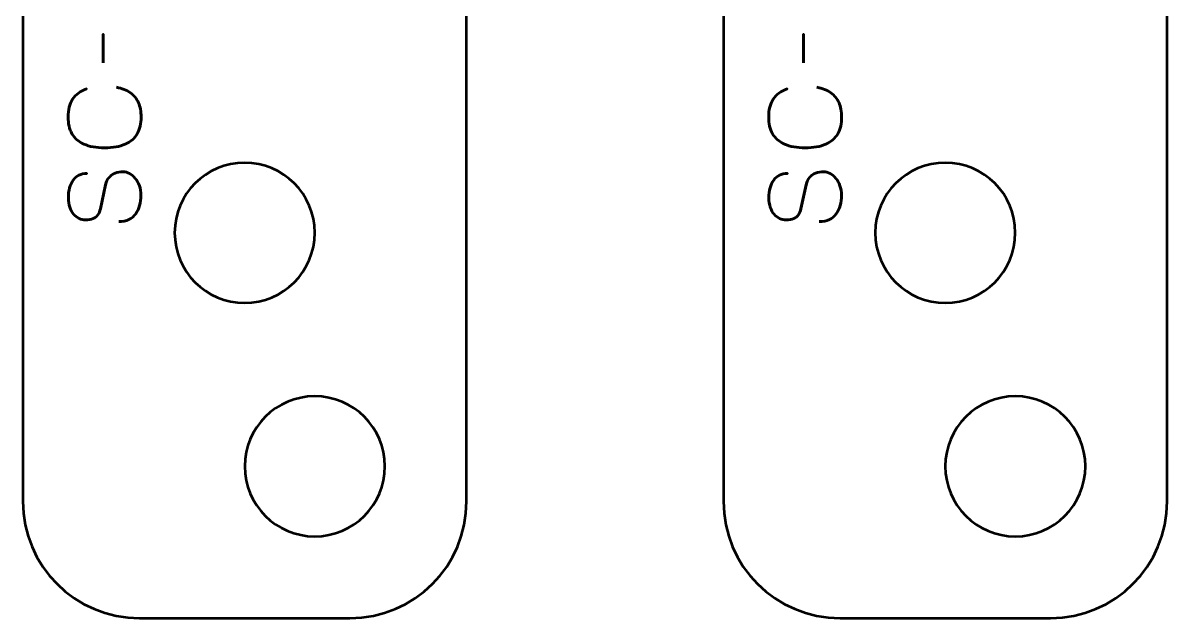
# Model space of a CAD drawing. Header units: centimetres. Extents: x -17.75 to -8.85, y -17.5 to -12.2.
# Drawn here: x -17.75 to -12.85, y -17.5 to -14.951 of the extents above; entities that cross this region are included whole.
import ezdxf

# ---------------------------------------------------------------- set-up
doc = ezdxf.new("R2010")
doc.units = ezdxf.units.CM
doc.header["$MEASUREMENT"] = 0
doc.layers.add('Layer 1', color=7, linetype='Continuous')

msp = doc.modelspace()

# ---------------------------------------------------------------- linework, layer by layer
at = {"layer": 'Layer 1', "lineweight": 53}
for points, knots in [([(-17.74999, -16.99993), (-17.74999, -16.99993), (-17.74999, -12.70007), (-17.74999, -12.70007), (-17.74999, -12.70007), (-17.74999, -12.42294), (-17.52689, -12.19998), (-17.2499, -12.19998), (-17.2499, -12.19998), (-17.2499, -12.19998), (-16.34997, -12.19998), (-16.34997, -12.19998), (-16.34997, -12.19998), (-16.07296, -12.19998), (-15.85001, -12.42294), (-15.85001, -12.70007), (-15.85001, -12.70007), (-15.85001, -12.70007), (-15.85001, -16.99993), (-15.85001, -16.99993), (-15.85001, -16.99993), (-15.85001, -17.27693), (-16.07296, -17.50002), (-16.34997, -17.50002), (-16.34997, -17.50002), (-16.34997, -17.50002), (-17.2499, -17.50002), (-17.2499, -17.50002), (-17.2499, -17.50002), (-17.52689, -17.50002), (-17.74999, -17.27693), (-17.74999, -16.99993)], [0, 0, 0, 0, 0.125, 0.125, 0.125, 0.125, 0.25, 0.25, 0.25, 0.25, 0.375, 0.375, 0.375, 0.375, 0.5, 0.5, 0.5, 0.5, 0.625, 0.625, 0.625, 0.625, 0.75, 0.75, 0.75, 0.75, 0.875, 0.875, 0.875, 0.875, 1, 1, 1, 1]), ([(-14.74999, -16.99993), (-14.74999, -16.99993), (-14.74999, -12.70007), (-14.74999, -12.70007), (-14.74999, -12.70007), (-14.74999, -12.42294), (-14.52689, -12.19998), (-14.2499, -12.19998), (-14.2499, -12.19998), (-14.2499, -12.19998), (-13.34997, -12.19998), (-13.34997, -12.19998), (-13.34997, -12.19998), (-13.07296, -12.19998), (-12.85001, -12.42294), (-12.85001, -12.70007), (-12.85001, -12.70007), (-12.85001, -12.70007), (-12.85001, -16.99993), (-12.85001, -16.99993), (-12.85001, -16.99993), (-12.85001, -17.27693), (-13.07296, -17.50002), (-13.34997, -17.50002), (-13.34997, -17.50002), (-13.34997, -17.50002), (-14.2499, -17.50002), (-14.2499, -17.50002), (-14.2499, -17.50002), (-14.52689, -17.50002), (-14.74999, -17.27693), (-14.74999, -16.99993)], [0, 0, 0, 0, 0.125, 0.125, 0.125, 0.125, 0.25, 0.25, 0.25, 0.25, 0.375, 0.375, 0.375, 0.375, 0.5, 0.5, 0.5, 0.5, 0.625, 0.625, 0.625, 0.625, 0.75, 0.75, 0.75, 0.75, 0.875, 0.875, 0.875, 0.875, 1, 1, 1, 1]), ([(-16.80001, -15.54999), (-16.63438, -15.54999), (-16.5, -15.68422), (-16.5, -15.85), (-16.5, -15.85), (-16.5, -16.01566), (-16.63438, -16.15), (-16.80001, -16.15), (-16.80001, -16.15), (-16.96578, -16.15), (-17.10001, -16.01566), (-17.10001, -15.85), (-17.10001, -15.85), (-17.10001, -15.68422), (-16.96578, -15.54999), (-16.80001, -15.54999)], [0, 0, 0, 0, 0.25, 0.25, 0.25, 0.25, 0.5, 0.5, 0.5, 0.5, 0.75, 0.75, 0.75, 0.75, 1, 1, 1, 1]), ([(-13.80001, -15.54999), (-13.63438, -15.54999), (-13.5, -15.68422), (-13.5, -15.85), (-13.5, -15.85), (-13.5, -16.01566), (-13.63438, -16.15), (-13.80001, -16.15), (-13.80001, -16.15), (-13.96578, -16.15), (-14.10001, -16.01566), (-14.10001, -15.85), (-14.10001, -15.85), (-14.10001, -15.68422), (-13.96578, -15.54999), (-13.80001, -15.54999)], [0, 0, 0, 0, 0.25, 0.25, 0.25, 0.25, 0.5, 0.5, 0.5, 0.5, 0.75, 0.75, 0.75, 0.75, 1, 1, 1, 1]), ([(-16.4999, -16.54999), (-16.33427, -16.54999), (-16.19989, -16.68422), (-16.19989, -16.85), (-16.19989, -16.85), (-16.19989, -17.01566), (-16.33427, -17.15), (-16.4999, -17.15), (-16.4999, -17.15), (-16.66567, -17.15), (-16.7999, -17.01566), (-16.7999, -16.85), (-16.7999, -16.85), (-16.7999, -16.68422), (-16.66567, -16.54999), (-16.4999, -16.54999)], [0, 0, 0, 0, 0.25, 0.25, 0.25, 0.25, 0.5, 0.5, 0.5, 0.5, 0.75, 0.75, 0.75, 0.75, 1, 1, 1, 1]), ([(-13.4999, -16.54999), (-13.33427, -16.54999), (-13.19989, -16.68422), (-13.19989, -16.85), (-13.19989, -16.85), (-13.19989, -17.01566), (-13.33427, -17.15), (-13.4999, -17.15), (-13.4999, -17.15), (-13.66567, -17.15), (-13.7999, -17.01566), (-13.7999, -16.85), (-13.7999, -16.85), (-13.7999, -16.68422), (-13.66567, -16.54999), (-13.4999, -16.54999)], [0, 0, 0, 0, 0.25, 0.25, 0.25, 0.25, 0.5, 0.5, 0.5, 0.5, 0.75, 0.75, 0.75, 0.75, 1, 1, 1, 1])]:
    msp.add_open_spline(points, degree=3, knots=knots, dxfattribs=at)
at = {"layer": 'Layer 1', "color": 30, "lineweight": 53}
for points, knots in [([(-17.40678, -15.12263), (-17.40678, -15.12263), (-17.40678, -14.99944), (-17.40678, -14.99944), (-17.40678, -14.99944), (-17.40678, -14.99944), (-17.40678, -15.12263), (-17.40678, -15.12263)], [0, 0, 0, 0, 0.5, 0.5, 0.5, 0.5, 1, 1, 1, 1]), ([(-14.40678, -15.12263), (-14.40678, -15.12263), (-14.40678, -14.99944), (-14.40678, -14.99944), (-14.40678, -14.99944), (-14.40678, -14.99944), (-14.40678, -15.12263), (-14.40678, -15.12263)], [0, 0, 0, 0, 0.5, 0.5, 0.5, 0.5, 1, 1, 1, 1]), ([(-17.34963, -15.22677), (-17.32543, -15.23129), (-17.30546, -15.23919), (-17.2898, -15.25027), (-17.2898, -15.25027), (-17.2742, -15.26141), (-17.26263, -15.27567), (-17.25508, -15.29302), (-17.25508, -15.29302), (-17.24753, -15.31031), (-17.24372, -15.33063), (-17.24379, -15.35377), (-17.24379, -15.35377), (-17.24372, -15.38192), (-17.24916, -15.40584), (-17.26023, -15.42546), (-17.26023, -15.42546), (-17.27124, -15.44507), (-17.28824, -15.46003), (-17.31131, -15.47033), (-17.31131, -15.47033), (-17.33439, -15.48063), (-17.36395, -15.48578), (-17.4, -15.48585), (-17.4, -15.48585), (-17.43591, -15.48578), (-17.46541, -15.48063), (-17.48848, -15.47033), (-17.48848, -15.47033), (-17.51155, -15.46003), (-17.52862, -15.44507), (-17.5397, -15.42546), (-17.5397, -15.42546), (-17.55078, -15.40584), (-17.55628, -15.38192), (-17.55621, -15.35377), (-17.55621, -15.35377), (-17.55628, -15.32364), (-17.54986, -15.29839), (-17.53695, -15.27807), (-17.53695, -15.27807), (-17.52404, -15.25782), (-17.50407, -15.24293), (-17.47705, -15.23355), (-17.47705, -15.23355), (-17.50407, -15.24293), (-17.52404, -15.25782), (-17.53695, -15.27807), (-17.53695, -15.27807), (-17.54986, -15.29839), (-17.55628, -15.32364), (-17.55621, -15.35377), (-17.55621, -15.35377), (-17.55628, -15.38192), (-17.55078, -15.40584), (-17.5397, -15.42546), (-17.5397, -15.42546), (-17.52862, -15.44507), (-17.51155, -15.46003), (-17.48848, -15.47033), (-17.48848, -15.47033), (-17.46541, -15.48063), (-17.43591, -15.48578), (-17.4, -15.48585), (-17.4, -15.48585), (-17.36395, -15.48578), (-17.33439, -15.48063), (-17.31131, -15.47033), (-17.31131, -15.47033), (-17.28824, -15.46003), (-17.27124, -15.44507), (-17.26023, -15.42546), (-17.26023, -15.42546), (-17.24916, -15.40584), (-17.24372, -15.38192), (-17.24379, -15.35377), (-17.24379, -15.35377), (-17.24372, -15.33063), (-17.24753, -15.31031), (-17.25508, -15.29302), (-17.25508, -15.29302), (-17.26263, -15.27567), (-17.2742, -15.26141), (-17.2898, -15.25027), (-17.2898, -15.25027), (-17.30546, -15.23919), (-17.32543, -15.23129), (-17.34963, -15.22677)], [0, 0, 0, 0, 0.0454545, 0.0454545, 0.0454545, 0.0454545, 0.0909091, 0.0909091, 0.0909091, 0.0909091, 0.1363636, 0.1363636, 0.1363636, 0.1363636, 0.1818182, 0.1818182, 0.1818182, 0.1818182, 0.2272727, 0.2272727, 0.2272727, 0.2272727, 0.2727273, 0.2727273, 0.2727273, 0.2727273, 0.3181818, 0.3181818, 0.3181818, 0.3181818, 0.3636364, 0.3636364, 0.3636364, 0.3636364, 0.4090909, 0.4090909, 0.4090909, 0.4090909, 0.4545455, 0.4545455, 0.4545455, 0.4545455, 0.5, 0.5, 0.5, 0.5, 0.5454545, 0.5454545, 0.5454545, 0.5454545, 0.5909091, 0.5909091, 0.5909091, 0.5909091, 0.6363636, 0.6363636, 0.6363636, 0.6363636, 0.6818182, 0.6818182, 0.6818182, 0.6818182, 0.7272727, 0.7272727, 0.7272727, 0.7272727, 0.7727273, 0.7727273, 0.7727273, 0.7727273, 0.8181818, 0.8181818, 0.8181818, 0.8181818, 0.8636364, 0.8636364, 0.8636364, 0.8636364, 0.9090909, 0.9090909, 0.9090909, 0.9090909, 0.9545455, 0.9545455, 0.9545455, 0.9545455, 1, 1, 1, 1]), ([(-14.34963, -15.22677), (-14.32543, -15.23129), (-14.30546, -15.23919), (-14.2898, -15.25027), (-14.2898, -15.25027), (-14.2742, -15.26141), (-14.26263, -15.27567), (-14.25508, -15.29302), (-14.25508, -15.29302), (-14.24753, -15.31031), (-14.24372, -15.33063), (-14.24379, -15.35377), (-14.24379, -15.35377), (-14.24372, -15.38192), (-14.24916, -15.40584), (-14.26023, -15.42546), (-14.26023, -15.42546), (-14.27124, -15.44507), (-14.28824, -15.46003), (-14.31131, -15.47033), (-14.31131, -15.47033), (-14.33439, -15.48063), (-14.36395, -15.48578), (-14.4, -15.48585), (-14.4, -15.48585), (-14.43591, -15.48578), (-14.46541, -15.48063), (-14.48848, -15.47033), (-14.48848, -15.47033), (-14.51155, -15.46003), (-14.52862, -15.44507), (-14.5397, -15.42546), (-14.5397, -15.42546), (-14.55078, -15.40584), (-14.55628, -15.38192), (-14.55621, -15.35377), (-14.55621, -15.35377), (-14.55628, -15.32364), (-14.54986, -15.29839), (-14.53695, -15.27807), (-14.53695, -15.27807), (-14.52404, -15.25782), (-14.50407, -15.24293), (-14.47705, -15.23355), (-14.47705, -15.23355), (-14.50407, -15.24293), (-14.52404, -15.25782), (-14.53695, -15.27807), (-14.53695, -15.27807), (-14.54986, -15.29839), (-14.55628, -15.32364), (-14.55621, -15.35377), (-14.55621, -15.35377), (-14.55628, -15.38192), (-14.55078, -15.40584), (-14.5397, -15.42546), (-14.5397, -15.42546), (-14.52862, -15.44507), (-14.51155, -15.46003), (-14.48848, -15.47033), (-14.48848, -15.47033), (-14.46541, -15.48063), (-14.43591, -15.48578), (-14.4, -15.48585), (-14.4, -15.48585), (-14.36395, -15.48578), (-14.33439, -15.48063), (-14.31131, -15.47033), (-14.31131, -15.47033), (-14.28824, -15.46003), (-14.27124, -15.44507), (-14.26023, -15.42546), (-14.26023, -15.42546), (-14.24916, -15.40584), (-14.24372, -15.38192), (-14.24379, -15.35377), (-14.24379, -15.35377), (-14.24372, -15.33063), (-14.24753, -15.31031), (-14.25508, -15.29302), (-14.25508, -15.29302), (-14.26263, -15.27567), (-14.2742, -15.26141), (-14.2898, -15.25027), (-14.2898, -15.25027), (-14.30546, -15.23919), (-14.32543, -15.23129), (-14.34963, -15.22677)], [0, 0, 0, 0, 0.0454545, 0.0454545, 0.0454545, 0.0454545, 0.0909091, 0.0909091, 0.0909091, 0.0909091, 0.1363636, 0.1363636, 0.1363636, 0.1363636, 0.1818182, 0.1818182, 0.1818182, 0.1818182, 0.2272727, 0.2272727, 0.2272727, 0.2272727, 0.2727273, 0.2727273, 0.2727273, 0.2727273, 0.3181818, 0.3181818, 0.3181818, 0.3181818, 0.3636364, 0.3636364, 0.3636364, 0.3636364, 0.4090909, 0.4090909, 0.4090909, 0.4090909, 0.4545455, 0.4545455, 0.4545455, 0.4545455, 0.5, 0.5, 0.5, 0.5, 0.5454545, 0.5454545, 0.5454545, 0.5454545, 0.5909091, 0.5909091, 0.5909091, 0.5909091, 0.6363636, 0.6363636, 0.6363636, 0.6363636, 0.6818182, 0.6818182, 0.6818182, 0.6818182, 0.7272727, 0.7272727, 0.7272727, 0.7272727, 0.7727273, 0.7727273, 0.7727273, 0.7727273, 0.8181818, 0.8181818, 0.8181818, 0.8181818, 0.8636364, 0.8636364, 0.8636364, 0.8636364, 0.9090909, 0.9090909, 0.9090909, 0.9090909, 0.9545455, 0.9545455, 0.9545455, 0.9545455, 1, 1, 1, 1]), ([(-17.33947, -15.80208), (-17.32253, -15.80194), (-17.30807, -15.79898), (-17.29607, -15.79305), (-17.29607, -15.79305), (-17.28401, -15.78719), (-17.2742, -15.77901), (-17.26665, -15.76871), (-17.26665, -15.76871), (-17.25903, -15.75834), (-17.25346, -15.74641), (-17.24993, -15.73294), (-17.24993, -15.73294), (-17.24633, -15.71953), (-17.24457, -15.70514), (-17.24464, -15.6899), (-17.24464, -15.6899), (-17.24471, -15.67452), (-17.24697, -15.66069), (-17.25127, -15.64834), (-17.25127, -15.64834), (-17.25558, -15.63606), (-17.26136, -15.62555), (-17.26863, -15.61673), (-17.26863, -15.61673), (-17.2759, -15.60798), (-17.28401, -15.60121), (-17.29304, -15.59641), (-17.29304, -15.59641), (-17.30207, -15.59161), (-17.31131, -15.58907), (-17.32084, -15.58872), (-17.32084, -15.58872), (-17.33333, -15.5883), (-17.34476, -15.59013), (-17.35506, -15.59415), (-17.35506, -15.59415), (-17.36536, -15.59818), (-17.37397, -15.60439), (-17.38102, -15.61278), (-17.38102, -15.61278), (-17.38808, -15.62111), (-17.39302, -15.63162), (-17.39577, -15.64418), (-17.39577, -15.64418), (-17.39577, -15.64418), (-17.41821, -15.74789), (-17.41821, -15.74789), (-17.41821, -15.74789), (-17.42025, -15.75763), (-17.42371, -15.76603), (-17.42851, -15.77294), (-17.42851, -15.77294), (-17.43337, -15.77986), (-17.44008, -15.78522), (-17.44869, -15.78889), (-17.44869, -15.78889), (-17.45722, -15.79256), (-17.46809, -15.79446), (-17.48128, -15.79446), (-17.48128, -15.79446), (-17.4913, -15.79446), (-17.50075, -15.79241), (-17.50964, -15.78825), (-17.50964, -15.78825), (-17.51853, -15.78416), (-17.52637, -15.77809), (-17.53321, -15.77012), (-17.53321, -15.77012), (-17.54012, -15.76215), (-17.54549, -15.75227), (-17.54937, -15.74056), (-17.54937, -15.74056), (-17.55332, -15.72877), (-17.55529, -15.7153), (-17.55536, -15.70006), (-17.55536, -15.70006), (-17.55536, -15.68475), (-17.5536, -15.67071), (-17.55007, -15.65787), (-17.55007, -15.65787), (-17.54654, -15.6451), (-17.54146, -15.63402), (-17.53469, -15.62471), (-17.53469, -15.62471), (-17.52792, -15.61539), (-17.51959, -15.6082), (-17.50986, -15.60326), (-17.50986, -15.60326), (-17.50005, -15.59832), (-17.48883, -15.59599), (-17.4762, -15.59634), (-17.4762, -15.59634), (-17.48883, -15.59599), (-17.50005, -15.59832), (-17.50986, -15.60326), (-17.50986, -15.60326), (-17.51959, -15.6082), (-17.52792, -15.61539), (-17.53469, -15.62471), (-17.53469, -15.62471), (-17.54146, -15.63402), (-17.54654, -15.6451), (-17.55007, -15.65787), (-17.55007, -15.65787), (-17.5536, -15.67071), (-17.55536, -15.68475), (-17.55536, -15.70006), (-17.55536, -15.70006), (-17.55529, -15.7153), (-17.55332, -15.72877), (-17.54937, -15.74056), (-17.54937, -15.74056), (-17.54549, -15.75227), (-17.54012, -15.76215), (-17.53321, -15.77012), (-17.53321, -15.77012), (-17.52637, -15.77809), (-17.51853, -15.78416), (-17.50964, -15.78825), (-17.50964, -15.78825), (-17.50075, -15.79241), (-17.4913, -15.79446), (-17.48128, -15.79446), (-17.48128, -15.79446), (-17.46809, -15.79446), (-17.45722, -15.79263), (-17.44876, -15.7891), (-17.44876, -15.7891), (-17.44022, -15.7855), (-17.43359, -15.78021), (-17.42872, -15.77329), (-17.42872, -15.77329), (-17.42392, -15.76638), (-17.42039, -15.75791), (-17.41821, -15.74789), (-17.41821, -15.74789), (-17.41821, -15.74789), (-17.39577, -15.64418), (-17.39577, -15.64418), (-17.39577, -15.64418), (-17.39302, -15.63134), (-17.38808, -15.62075), (-17.38102, -15.61243), (-17.38102, -15.61243), (-17.37397, -15.60403), (-17.36536, -15.59789), (-17.35506, -15.59394), (-17.35506, -15.59394), (-17.34476, -15.59006), (-17.33333, -15.5883), (-17.32084, -15.58872), (-17.32084, -15.58872), (-17.31131, -15.58907), (-17.30207, -15.59161), (-17.29304, -15.59641), (-17.29304, -15.59641), (-17.28401, -15.60121), (-17.2759, -15.60798), (-17.26863, -15.61673), (-17.26863, -15.61673), (-17.26136, -15.62555), (-17.25558, -15.63606), (-17.25127, -15.64834), (-17.25127, -15.64834), (-17.24697, -15.66069), (-17.24471, -15.67452), (-17.24464, -15.6899), (-17.24464, -15.6899), (-17.24457, -15.70514), (-17.24633, -15.71953), (-17.24993, -15.73294), (-17.24993, -15.73294), (-17.25346, -15.74641), (-17.25903, -15.75834), (-17.26665, -15.76871), (-17.26665, -15.76871), (-17.2742, -15.77901), (-17.28401, -15.78719), (-17.29607, -15.79305), (-17.29607, -15.79305), (-17.30807, -15.79898), (-17.32253, -15.80194), (-17.33947, -15.80208)], [0, 0, 0, 0, 0.0217391, 0.0217391, 0.0217391, 0.0217391, 0.0434783, 0.0434783, 0.0434783, 0.0434783, 0.0652174, 0.0652174, 0.0652174, 0.0652174, 0.0869565, 0.0869565, 0.0869565, 0.0869565, 0.1086957, 0.1086957, 0.1086957, 0.1086957, 0.1304348, 0.1304348, 0.1304348, 0.1304348, 0.1521739, 0.1521739, 0.1521739, 0.1521739, 0.173913, 0.173913, 0.173913, 0.173913, 0.1956522, 0.1956522, 0.1956522, 0.1956522, 0.2173913, 0.2173913, 0.2173913, 0.2173913, 0.2391304, 0.2391304, 0.2391304, 0.2391304, 0.2608696, 0.2608696, 0.2608696, 0.2608696, 0.2826087, 0.2826087, 0.2826087, 0.2826087, 0.3043478, 0.3043478, 0.3043478, 0.3043478, 0.326087, 0.326087, 0.326087, 0.326087, 0.3478261, 0.3478261, 0.3478261, 0.3478261, 0.3695652, 0.3695652, 0.3695652, 0.3695652, 0.3913043, 0.3913043, 0.3913043, 0.3913043, 0.4130435, 0.4130435, 0.4130435, 0.4130435, 0.4347826, 0.4347826, 0.4347826, 0.4347826, 0.4565217, 0.4565217, 0.4565217, 0.4565217, 0.4782609, 0.4782609, 0.4782609, 0.4782609, 0.5, 0.5, 0.5, 0.5, 0.5217391, 0.5217391, 0.5217391, 0.5217391, 0.5434783, 0.5434783, 0.5434783, 0.5434783, 0.5652174, 0.5652174, 0.5652174, 0.5652174, 0.5869565, 0.5869565, 0.5869565, 0.5869565, 0.6086957, 0.6086957, 0.6086957, 0.6086957, 0.6304348, 0.6304348, 0.6304348, 0.6304348, 0.6521739, 0.6521739, 0.6521739, 0.6521739, 0.673913, 0.673913, 0.673913, 0.673913, 0.6956522, 0.6956522, 0.6956522, 0.6956522, 0.7173913, 0.7173913, 0.7173913, 0.7173913, 0.7391304, 0.7391304, 0.7391304, 0.7391304, 0.7608696, 0.7608696, 0.7608696, 0.7608696, 0.7826087, 0.7826087, 0.7826087, 0.7826087, 0.8043478, 0.8043478, 0.8043478, 0.8043478, 0.826087, 0.826087, 0.826087, 0.826087, 0.8478261, 0.8478261, 0.8478261, 0.8478261, 0.8695652, 0.8695652, 0.8695652, 0.8695652, 0.8913043, 0.8913043, 0.8913043, 0.8913043, 0.9130435, 0.9130435, 0.9130435, 0.9130435, 0.9347826, 0.9347826, 0.9347826, 0.9347826, 0.9565217, 0.9565217, 0.9565217, 0.9565217, 0.9782609, 0.9782609, 0.9782609, 0.9782609, 1, 1, 1, 1]), ([(-14.33947, -15.80208), (-14.32253, -15.80194), (-14.30807, -15.79898), (-14.29607, -15.79305), (-14.29607, -15.79305), (-14.28401, -15.78719), (-14.2742, -15.77901), (-14.26665, -15.76871), (-14.26665, -15.76871), (-14.25903, -15.75834), (-14.25346, -15.74641), (-14.24993, -15.73294), (-14.24993, -15.73294), (-14.24633, -15.71953), (-14.24457, -15.70514), (-14.24464, -15.6899), (-14.24464, -15.6899), (-14.24471, -15.67452), (-14.24697, -15.66069), (-14.25127, -15.64834), (-14.25127, -15.64834), (-14.25558, -15.63606), (-14.26136, -15.62555), (-14.26863, -15.61673), (-14.26863, -15.61673), (-14.2759, -15.60798), (-14.28401, -15.60121), (-14.29304, -15.59641), (-14.29304, -15.59641), (-14.30207, -15.59161), (-14.31131, -15.58907), (-14.32084, -15.58872), (-14.32084, -15.58872), (-14.33333, -15.5883), (-14.34476, -15.59013), (-14.35506, -15.59415), (-14.35506, -15.59415), (-14.36536, -15.59818), (-14.37397, -15.60439), (-14.38102, -15.61278), (-14.38102, -15.61278), (-14.38808, -15.62111), (-14.39302, -15.63162), (-14.39577, -15.64418), (-14.39577, -15.64418), (-14.39577, -15.64418), (-14.41821, -15.74789), (-14.41821, -15.74789), (-14.41821, -15.74789), (-14.42025, -15.75763), (-14.42371, -15.76603), (-14.42851, -15.77294), (-14.42851, -15.77294), (-14.43337, -15.77986), (-14.44008, -15.78522), (-14.44869, -15.78889), (-14.44869, -15.78889), (-14.45722, -15.79256), (-14.46809, -15.79446), (-14.48128, -15.79446), (-14.48128, -15.79446), (-14.4913, -15.79446), (-14.50075, -15.79241), (-14.50964, -15.78825), (-14.50964, -15.78825), (-14.51853, -15.78416), (-14.52637, -15.77809), (-14.53321, -15.77012), (-14.53321, -15.77012), (-14.54012, -15.76215), (-14.54549, -15.75227), (-14.54937, -15.74056), (-14.54937, -15.74056), (-14.55332, -15.72877), (-14.55529, -15.7153), (-14.55536, -15.70006), (-14.55536, -15.70006), (-14.55536, -15.68475), (-14.5536, -15.67071), (-14.55007, -15.65787), (-14.55007, -15.65787), (-14.54654, -15.6451), (-14.54146, -15.63402), (-14.53469, -15.62471), (-14.53469, -15.62471), (-14.52792, -15.61539), (-14.51959, -15.6082), (-14.50986, -15.60326), (-14.50986, -15.60326), (-14.50005, -15.59832), (-14.48883, -15.59599), (-14.4762, -15.59634), (-14.4762, -15.59634), (-14.48883, -15.59599), (-14.50005, -15.59832), (-14.50986, -15.60326), (-14.50986, -15.60326), (-14.51959, -15.6082), (-14.52792, -15.61539), (-14.53469, -15.62471), (-14.53469, -15.62471), (-14.54146, -15.63402), (-14.54654, -15.6451), (-14.55007, -15.65787), (-14.55007, -15.65787), (-14.5536, -15.67071), (-14.55536, -15.68475), (-14.55536, -15.70006), (-14.55536, -15.70006), (-14.55529, -15.7153), (-14.55332, -15.72877), (-14.54937, -15.74056), (-14.54937, -15.74056), (-14.54549, -15.75227), (-14.54012, -15.76215), (-14.53321, -15.77012), (-14.53321, -15.77012), (-14.52637, -15.77809), (-14.51853, -15.78416), (-14.50964, -15.78825), (-14.50964, -15.78825), (-14.50075, -15.79241), (-14.4913, -15.79446), (-14.48128, -15.79446), (-14.48128, -15.79446), (-14.46809, -15.79446), (-14.45722, -15.79263), (-14.44876, -15.7891), (-14.44876, -15.7891), (-14.44022, -15.7855), (-14.43359, -15.78021), (-14.42872, -15.77329), (-14.42872, -15.77329), (-14.42392, -15.76638), (-14.42039, -15.75791), (-14.41821, -15.74789), (-14.41821, -15.74789), (-14.41821, -15.74789), (-14.39577, -15.64418), (-14.39577, -15.64418), (-14.39577, -15.64418), (-14.39302, -15.63134), (-14.38808, -15.62075), (-14.38102, -15.61243), (-14.38102, -15.61243), (-14.37397, -15.60403), (-14.36536, -15.59789), (-14.35506, -15.59394), (-14.35506, -15.59394), (-14.34476, -15.59006), (-14.33333, -15.5883), (-14.32084, -15.58872), (-14.32084, -15.58872), (-14.31131, -15.58907), (-14.30207, -15.59161), (-14.29304, -15.59641), (-14.29304, -15.59641), (-14.28401, -15.60121), (-14.2759, -15.60798), (-14.26863, -15.61673), (-14.26863, -15.61673), (-14.26136, -15.62555), (-14.25558, -15.63606), (-14.25127, -15.64834), (-14.25127, -15.64834), (-14.24697, -15.66069), (-14.24471, -15.67452), (-14.24464, -15.6899), (-14.24464, -15.6899), (-14.24457, -15.70514), (-14.24633, -15.71953), (-14.24993, -15.73294), (-14.24993, -15.73294), (-14.25346, -15.74641), (-14.25903, -15.75834), (-14.26665, -15.76871), (-14.26665, -15.76871), (-14.2742, -15.77901), (-14.28401, -15.78719), (-14.29607, -15.79305), (-14.29607, -15.79305), (-14.30807, -15.79898), (-14.32253, -15.80194), (-14.33947, -15.80208)], [0, 0, 0, 0, 0.0217391, 0.0217391, 0.0217391, 0.0217391, 0.0434783, 0.0434783, 0.0434783, 0.0434783, 0.0652174, 0.0652174, 0.0652174, 0.0652174, 0.0869565, 0.0869565, 0.0869565, 0.0869565, 0.1086957, 0.1086957, 0.1086957, 0.1086957, 0.1304348, 0.1304348, 0.1304348, 0.1304348, 0.1521739, 0.1521739, 0.1521739, 0.1521739, 0.173913, 0.173913, 0.173913, 0.173913, 0.1956522, 0.1956522, 0.1956522, 0.1956522, 0.2173913, 0.2173913, 0.2173913, 0.2173913, 0.2391304, 0.2391304, 0.2391304, 0.2391304, 0.2608696, 0.2608696, 0.2608696, 0.2608696, 0.2826087, 0.2826087, 0.2826087, 0.2826087, 0.3043478, 0.3043478, 0.3043478, 0.3043478, 0.326087, 0.326087, 0.326087, 0.326087, 0.3478261, 0.3478261, 0.3478261, 0.3478261, 0.3695652, 0.3695652, 0.3695652, 0.3695652, 0.3913043, 0.3913043, 0.3913043, 0.3913043, 0.4130435, 0.4130435, 0.4130435, 0.4130435, 0.4347826, 0.4347826, 0.4347826, 0.4347826, 0.4565217, 0.4565217, 0.4565217, 0.4565217, 0.4782609, 0.4782609, 0.4782609, 0.4782609, 0.5, 0.5, 0.5, 0.5, 0.5217391, 0.5217391, 0.5217391, 0.5217391, 0.5434783, 0.5434783, 0.5434783, 0.5434783, 0.5652174, 0.5652174, 0.5652174, 0.5652174, 0.5869565, 0.5869565, 0.5869565, 0.5869565, 0.6086957, 0.6086957, 0.6086957, 0.6086957, 0.6304348, 0.6304348, 0.6304348, 0.6304348, 0.6521739, 0.6521739, 0.6521739, 0.6521739, 0.673913, 0.673913, 0.673913, 0.673913, 0.6956522, 0.6956522, 0.6956522, 0.6956522, 0.7173913, 0.7173913, 0.7173913, 0.7173913, 0.7391304, 0.7391304, 0.7391304, 0.7391304, 0.7608696, 0.7608696, 0.7608696, 0.7608696, 0.7826087, 0.7826087, 0.7826087, 0.7826087, 0.8043478, 0.8043478, 0.8043478, 0.8043478, 0.826087, 0.826087, 0.826087, 0.826087, 0.8478261, 0.8478261, 0.8478261, 0.8478261, 0.8695652, 0.8695652, 0.8695652, 0.8695652, 0.8913043, 0.8913043, 0.8913043, 0.8913043, 0.9130435, 0.9130435, 0.9130435, 0.9130435, 0.9347826, 0.9347826, 0.9347826, 0.9347826, 0.9565217, 0.9565217, 0.9565217, 0.9565217, 0.9782609, 0.9782609, 0.9782609, 0.9782609, 1, 1, 1, 1])]:
    msp.add_open_spline(points, degree=3, knots=knots, dxfattribs=at)

doc.saveas('drawing.dxf')
